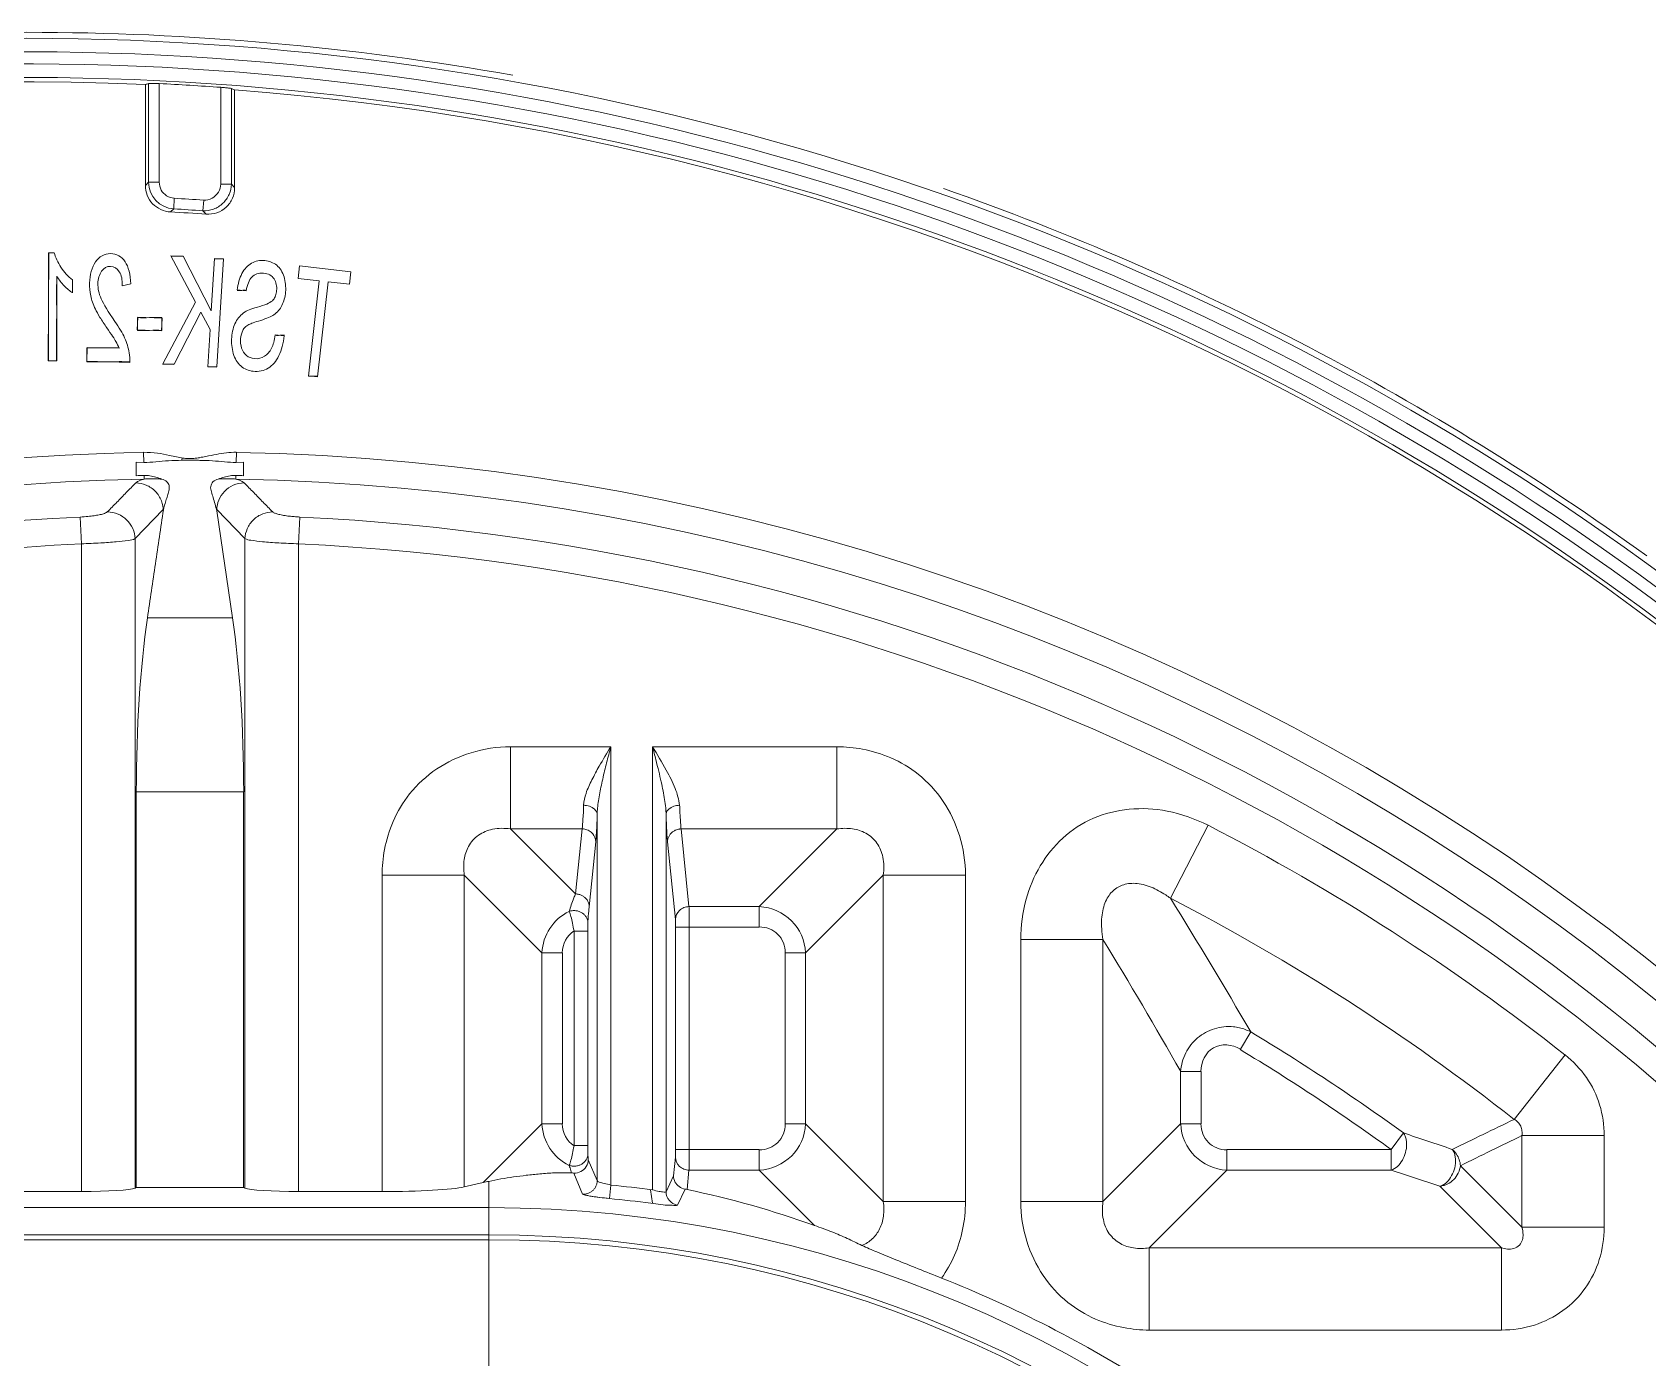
# Model space of a CAD drawing. Header units: millimetres. Extents: x 2432 to 4206, y 1282 to 1824.
# Drawn here: x 2803.5 to 2863.2, y 1619.8 to 1668.8 of the extents above; entities that cross this region are included whole.
import ezdxf

# ---------------------------------------------------------------- set-up
doc = ezdxf.new("R2010")
doc.units = ezdxf.units.MM
doc.layers.add('core', color=7, linetype='Continuous', lineweight=20)

msp = doc.modelspace()

# ---------------------------------------------------------------- linework, layer by layer
at = {"layer": 'core'}
for p, q in [((2807.632, 1663.16), (2807.632, 1666.893)), ((2807.751, 1666.924), (2807.751, 1663.273)), ((2808.145, 1663.273), (2808.145, 1666.923)), ((2810.418, 1666.786), (2810.418, 1663.205)), ((2810.812, 1663.205), (2810.812, 1666.74)), ((2810.931, 1666.695), (2810.931, 1663.077)), ((2807.632, 1663.16), (2807.751, 1663.273)), ((2808.145, 1663.273), (2807.751, 1663.273)), ((2810.812, 1663.205), (2810.418, 1663.205)), ((2810.812, 1663.205), (2810.931, 1663.077)), ((2808.68, 1662.29), (2808.702, 1662.683)), ((2809.787, 1662.615), (2809.76, 1662.222)), ((2808.68, 1662.29), (2808.562, 1662.177)), ((2809.878, 1662.095), (2809.76, 1662.222)), ((2807.297, 1652.421), (2807.297, 1652.919)), ((2807.574, 1652.914), (2807.297, 1652.919)), ((2807.575, 1652.914), (2807.568, 1653.288)), ((2808.98, 1652.996), (2808.992, 1653.081)), ((2810.988, 1652.914), (2810.995, 1653.288)), ((2811.266, 1652.919), (2810.989, 1652.914)), ((2811.266, 1652.919), (2811.266, 1652.421)), ((2807.587, 1652.298), (2807.585, 1652.434)), ((2810.975, 1652.298), (2810.978, 1652.434)), ((2808.291, 1651.168), (2807.249, 1650.094)), ((2810.854, 1647.165), (2810.269, 1651.121)), ((2811.314, 1650.094), (2810.271, 1651.168)), ((2805.222, 1650.894), (2805.27, 1649.906)), ((2813.293, 1649.906), (2813.34, 1650.894)), ((2805.27, 1649.906), (2805.27, 1625.948)), ((2807.249, 1626.078), (2807.249, 1650.094)), ((2811.313, 1650.094), (2811.313, 1626.078)), ((2813.293, 1625.948), (2813.293, 1649.906)), ((2810.854, 1647.165), (2807.709, 1647.165)), ((2821.134, 1642.4), (2821.134, 1639.359)), ((2824.842, 1642.4), (2821.134, 1642.4)), ((2824.842, 1626.19), (2824.842, 1642.4)), ((2826.384, 1642.4), (2826.384, 1626.012)), ((2833.206, 1642.4), (2826.384, 1642.4)), ((2833.206, 1642.4), (2833.206, 1639.359)), ((2807.297, 1640.737), (2807.297, 1626.099)), ((2807.297, 1640.737), (2811.266, 1640.737)), ((2811.266, 1640.737), (2811.266, 1626.099)), ((2824.339, 1639.896), (2824.339, 1626.355)), ((2826.886, 1625.944), (2826.886, 1639.896)), ((2821.134, 1639.359), (2823.54, 1636.954)), ((2821.134, 1639.359), (2823.783, 1639.359)), ((2823.54, 1636.954), (2823.783, 1639.359)), ((2827.442, 1639.359), (2827.733, 1636.487)), ((2827.442, 1639.359), (2833.206, 1639.359)), ((2830.333, 1636.487), (2833.206, 1639.359)), ((2845.536, 1636.793), (2846.929, 1639.496)), ((2824.286, 1638.884), (2824.042, 1636.479)), ((2827.231, 1636.011), (2826.939, 1638.884)), ((2816.383, 1637.649), (2816.383, 1625.948)), ((2816.383, 1637.649), (2819.424, 1637.649)), ((2819.424, 1626.118), (2819.424, 1637.649)), ((2822.297, 1634.776), (2819.424, 1637.649)), ((2834.917, 1637.649), (2832.044, 1634.776)), ((2834.917, 1637.649), (2834.917, 1625.577)), ((2837.958, 1637.649), (2834.917, 1637.649)), ((2837.958, 1625.577), (2837.958, 1637.649)), ((2830.333, 1636.487), (2827.733, 1636.487)), ((2830.333, 1635.726), (2830.333, 1636.487)), ((2823.485, 1635.578), (2823.485, 1627.648)), ((2823.485, 1635.578), (2823.987, 1635.578)), ((2823.987, 1627.648), (2823.987, 1635.578)), ((2827.238, 1635.726), (2827.238, 1627.5)), ((2827.238, 1635.726), (2830.333, 1635.726)), ((2827.74, 1627.5), (2827.74, 1635.726)), ((2840, 1635.273), (2840, 1625.577)), ((2840, 1635.273), (2843.041, 1635.273)), ((2843.041, 1625.577), (2843.041, 1635.273)), ((2822.297, 1634.776), (2822.297, 1628.45)), ((2823.057, 1634.776), (2822.297, 1634.776)), ((2823.057, 1628.45), (2823.057, 1634.776)), ((2831.284, 1634.776), (2831.284, 1628.45)), ((2831.294, 1634.776), (2832.044, 1634.776)), ((2832.044, 1628.45), (2832.044, 1634.776)), ((2848.121, 1631.213), (2848.505, 1631.852)), ((2860.127, 1631.003), (2858.245, 1628.615)), ((2845.914, 1630.385), (2845.914, 1628.45)), ((2846.674, 1630.385), (2845.914, 1630.385)), ((2846.674, 1628.45), (2846.674, 1630.385)), ((2820.126, 1626.279), (2822.297, 1628.45)), ((2823.047, 1628.45), (2822.297, 1628.45)), ((2831.284, 1628.45), (2832.044, 1628.45)), ((2832.044, 1628.45), (2834.917, 1625.577)), ((2843.041, 1625.577), (2845.914, 1628.45)), ((2846.665, 1628.45), (2845.914, 1628.45)), ((2853.702, 1627.5), (2854.149, 1628.114)), ((2858.534, 1628.018), (2858.534, 1624.627)), ((2861.575, 1628.018), (2858.534, 1628.018)), ((2861.575, 1624.627), (2861.575, 1628.018)), ((2823.485, 1627.648), (2823.987, 1627.648)), ((2827.161, 1626.529), (2827.231, 1627.215)), ((2830.333, 1627.5), (2827.238, 1627.5)), ((2830.333, 1627.49), (2830.333, 1626.739)), ((2847.625, 1627.5), (2847.625, 1626.739)), ((2853.702, 1627.5), (2847.625, 1627.5)), ((2853.702, 1627.5), (2853.702, 1626.739)), ((2823.799, 1625.855), (2823.469, 1626.634)), ((2824.008, 1627.127), (2824.339, 1626.355)), ((2827.661, 1626.026), (2827.733, 1626.739)), ((2827.733, 1626.739), (2830.333, 1626.739)), ((2832.379, 1624.694), (2830.333, 1626.739)), ((2847.625, 1626.739), (2844.752, 1623.866)), ((2847.625, 1626.739), (2853.702, 1626.739)), ((2856.258, 1626.903), (2858.534, 1624.627)), ((2807.249, 1626.078), (2807.297, 1626.099)), ((2807.297, 1626.099), (2811.266, 1626.099)), ((2811.313, 1626.078), (2811.266, 1626.099)), ((2819.424, 1626.118), (2820.126, 1626.279)), ((2820.336, 1626.325), (2820.336, 1615.373)), ((2824.792, 1625.692), (2824.842, 1626.19)), ((2826.384, 1625.515), (2826.314, 1626.011)), ((2826.886, 1625.944), (2827.161, 1626.529)), ((2827.587, 1626.039), (2827.311, 1625.449)), ((2857.774, 1623.866), (2855.497, 1626.143)), ((2805.27, 1625.948), (2802.18, 1625.948)), ((2813.293, 1625.948), (2816.383, 1625.948)), ((2837.958, 1625.577), (2834.917, 1625.577)), ((2840, 1625.577), (2843.041, 1625.577)), ((2820.336, 1625.353), (2776.116, 1625.353)), ((2776.116, 1624.347), (2820.336, 1624.347)), ((2820.336, 1624.169), (2776.116, 1624.169)), ((2861.575, 1624.627), (2858.534, 1624.627)), ((2844.752, 1620.826), (2844.752, 1623.866)), ((2857.774, 1623.866), (2844.752, 1623.866)), ((2857.774, 1620.826), (2857.774, 1623.866)), ((2844.752, 1620.826), (2857.774, 1620.826))]:
    msp.add_line(p, q, dxfattribs=at)
at = {"layer": 'core', "color": 2}
for p, q in [((2804.033, 1656.67), (2804.058, 1660.67)), ((2804.058, 1660.67), (2804.258, 1660.669)), ((2808.573, 1660.553), (2809.485, 1658.843)), ((2808.573, 1660.553), (2809.039, 1660.524)), ((2809.032, 1660.538), (2810.069, 1658.525)), ((2810.191, 1660.451), (2810.069, 1658.525)), ((2810.191, 1660.451), (2810.524, 1660.43)), ((2810.524, 1660.44), (2810.272, 1656.448)), ((2813.281, 1659.716), (2813.334, 1660.183)), ((2815.229, 1659.968), (2813.334, 1660.183)), ((2804.362, 1659.784), (2804.343, 1656.669)), ((2804.934, 1659.665), (2804.931, 1659.192)), ((2807.09, 1659.517), (2806.779, 1659.446)), ((2814.063, 1659.627), (2813.281, 1659.716)), ((2813.662, 1656.101), (2814.063, 1659.627)), ((2813.996, 1656.082), (2814.394, 1659.59)), ((2815.176, 1659.501), (2814.394, 1659.59)), ((2815.229, 1659.968), (2815.176, 1659.501)), ((2809.485, 1658.843), (2808.274, 1656.564)), ((2811.36, 1659.262), (2811.028, 1659.291)), ((2807.327, 1657.817), (2807.348, 1658.287)), ((2807.348, 1658.287), (2808.253, 1658.247)), ((2808.253, 1658.247), (2808.232, 1657.777)), ((2809.682, 1658.474), (2808.691, 1656.551)), ((2809.682, 1658.474), (2810.025, 1657.828)), ((2808.232, 1657.777), (2807.327, 1657.817)), ((2809.937, 1656.448), (2810.025, 1657.828)), ((2812.435, 1657.63), (2812.768, 1657.6)), ((2805.463, 1656.658), (2805.477, 1657.167)), ((2805.477, 1657.167), (2806.661, 1657.135)), ((2804.343, 1656.669), (2804.033, 1656.67)), ((2807.059, 1656.614), (2805.463, 1656.658)), ((2808.684, 1656.538), (2808.274, 1656.564)), ((2810.271, 1656.438), (2809.938, 1656.459)), ((2813.996, 1656.082), (2813.664, 1656.12))]:
    msp.add_line(p, q, dxfattribs=at)
at = {"layer": 'core'}
msp.add_lwpolyline([(2824.095, 1625.775), (2824.427, 1625.73), (2824.792, 1625.69)], dxfattribs=at)
for centre, radius, start, end in [((2803.251, 1566.489), 102.106, 14.82382, 151.07152), ((2803.251, 1566.489), 102.331, 79.88634, 100.11366), ((2803.251, 1566.489), 101.607, 14.8262, 150.88167), ((2803.251, 1566.489), 101.159, 14.89345, 150.74007), ((2803.251, 1566.489), 100.659, 14.89585, 150.80622), ((2803.251, 1566.489), 100.5, 87.50192, 136.84821), ((2803.251, 1566.489), 100.553, 85.91285, 87.21069), ((2803.251, 1566.489), 100.5, 43.15179, 85.61752), ((2808.749, 1663.286), 0.999, 180.74354, 266.01404), ((2803.251, 1566.489), 102.331, 54.1726, 70.65435), ((2803.251, 1566.489), 96.348, 86.11034, 86.75688), ((2803.251, 1566.489), 95.835, 86.03502, 86.82338), ((2803.251, 1566.489), 95.954, 86.11034, 86.75688), ((2809.281, 1566.489), 86.816, 91.13098, 151.21851), ((2809.281, 1566.489), 86.814, 316.84438, 88.8719), ((2809.281, 1566.489), 85.826, 91.13101, 152.00809), ((2809.701, 1601.141), 51.337, 92.36393, 92.68448), ((2809.281, 1566.489), 85.826, 320.71572, 88.869), ((2808.86, 1601.101), 51.376, 87.31573, 87.63543), ((2809.281, 1566.489), 84.503, 92.75328, 177.24672), ((2809.281, 1566.489), 84.503, 2.75328, 87.24672), ((2809.281, 1566.489), 83.513, 92.75328, 177.24672), ((2809.281, 1566.489), 83.513, 2.75328, 87.24672), ((2823.778, 1638.827), 0.533, 79.04295, 89.37353), ((2809.281, 1566.489), 82.142, 51.75728, 62.7208), ((2693.058, 1541.806), 179.644, 30.08248, 31.92117), ((2809.281, 1566.489), 79.102, 51.75727, 62.72083), ((2824.084, 1634.7), 1.788, 115.83123, 177.56901), ((2830.252, 1634.695), 1.793, 2.59315, 87.40701), ((2692.942, 1543.754), 175.8, 29.52373, 31.37152), ((2809.281, 1566.489), 76.229, 53.94256, 59.03256), ((2809.281, 1566.489), 75.468, 53.94255, 59.03251), ((2824.083, 1628.526), 1.788, 182.42582, 244.177), ((2830.252, 1628.531), 1.793, 272.59323, 357.40699), ((2847.706, 1628.531), 1.793, 182.5937, 267.407), ((3013.694, 1305.02), 358.996, 115.65881, 116.06415), ((2804.44, 1476.886), 159.189, 71.117, 71.8042), ((3011.105, 1313.478), 349.59, 115.87623, 116.29168), ((2847.308, 1628.916), 23.368, 183.88287, 184.39058), ((2823.347, 1624.722), 1.915, 86.33568, 88.59481), ((2803.596, 1472.837), 161.853, 71.29662, 71.96641), ((2820.336, 1580.559), 45.853, 82.42156, 84.36133), ((2827.342, 1624.507), 1.552, 78.16169, 80.93064), ((2820.303, 1590.936), 35.853, 70.31691, 78.15824), ((2820.336, 1580.559), 45.352, 82.42166, 84.36127), ((2827.389, 1625.946), 0.503, 180.2282, 261.10519), ((2820.336, 1580.559), 44.794, 0.00001, 90), ((2820.336, 1580.559), 43.789, 0, 90), ((2820.336, 1580.559), 43.61, 0, 90), ((2820.336, 1580.559), 45.389, 57.36748, 68.36299)]:
    msp.add_arc(centre, radius, start, end, dxfattribs=at)
for centre, major_axis, ratio, start_param, end_param in [((2835.592, 1566.489), (108.81, 0), 0.954809, 1.829543, 1.830674), ((2769.742, 1566.489), (112.742, 0), 0.954809, 1.196803, 1.197936), ((2809.06, 1640.737), (0, 10), 0.176327, 0.872665, 1.570796), ((2809.503, 1640.737), (0, 10), 0.176327, -1.570796, -0.872665), ((2805.27, 1626.106), (2.01, 0), 0.078702, -1.570796, -0.174533), ((2813.293, 1626.106), (2.01, 0), 0.078702, -2.96706, -1.570796), ((2816.383, 1626.201), (3.216, 0), 0.078702, -1.570796, -0.331614), ((2821.776, 1626.219), (2.967, 0.441), 0.119859, 2.059477, 2.142725)]:
    msp.add_ellipse(centre, major_axis=major_axis, ratio=ratio, start_param=start_param, end_param=end_param, dxfattribs=at)
for points, knots in [([(2808.145, 1666.923), (2808.085, 1666.925), (2807.978, 1666.93), (2807.847, 1666.929), (2807.774, 1666.93), (2807.751, 1666.924)], [0, 0, 0, 0, 0.455859, 0.813983, 1, 1, 1, 1]), ([(2810.812, 1666.74), (2810.789, 1666.748), (2810.716, 1666.756), (2810.585, 1666.773), (2810.478, 1666.782), (2810.418, 1666.786)], [0, 0, 0, 0, 0.187762, 0.545861, 1, 1, 1, 1]), ([(2807.632, 1663.16), (2807.632, 1663.036), (2807.679, 1662.786), (2807.882, 1662.466), (2808.19, 1662.245), (2808.437, 1662.184), (2808.562, 1662.177)], [0, 0, 0, 0, 0.251896, 0.499951, 0.747869, 1, 1, 1, 1]), ([(2808.702, 1662.683), (2808.603, 1662.692), (2808.406, 1662.749), (2808.193, 1662.975), (2808.147, 1663.174), (2808.145, 1663.273)], [0, 0, 0, 0, 0.335983, 0.666224, 1, 1, 1, 1]), ([(2809.76, 1662.222), (2809.892, 1662.215), (2810.166, 1662.257), (2810.515, 1662.476), (2810.752, 1662.809), (2810.81, 1663.075), (2810.812, 1663.205)], [0, 0, 0, 0, 0.248693, 0.50349, 0.75646, 1, 1, 1, 1]), ([(2810.418, 1663.205), (2810.416, 1663.102), (2810.355, 1662.888), (2810.113, 1662.659), (2809.892, 1662.613), (2809.787, 1662.615)], [0, 0, 0, 0, 0.323391, 0.667469, 1, 1, 1, 1]), ([(2809.878, 1662.095), (2810.013, 1662.086), (2810.287, 1662.121), (2810.639, 1662.335), (2810.876, 1662.671), (2810.931, 1662.942), (2810.931, 1663.077)], [0, 0, 0, 0, 0.252205, 0.499952, 0.747676, 1, 1, 1, 1]), ([(2809.026, 1653.075), (2808.861, 1653.109), (2808.545, 1653.169), (2808.062, 1653.269), (2807.738, 1653.285), (2807.568, 1653.288)], [0, 0, 0, 0, 0.343852, 0.65335, 1, 1, 1, 1]), ([(2808.979, 1652.992), (2808.816, 1652.99), (2808.496, 1652.981), (2808.029, 1652.935), (2807.724, 1652.911), (2807.574, 1652.914)], [0, 0, 0, 0, 0.348169, 0.681469, 1, 1, 1, 1]), ([(2809.647, 1652.99), (2809.574, 1652.992), (2809.427, 1652.992), (2809.204, 1652.993), (2809.055, 1652.995), (2808.979, 1652.992)], [0, 0, 0, 0, 0.328224, 0.661511, 1, 1, 1, 1]), ([(2809.026, 1653.075), (2809.086, 1653.066), (2809.216, 1653.053), (2809.422, 1653.057), (2809.565, 1653.076), (2809.638, 1653.088)], [0, 0, 0, 0, 0.294288, 0.637297, 1, 1, 1, 1]), ([(2809.638, 1653.092), (2809.713, 1653.105), (2809.919, 1653.144), (2810.247, 1653.213), (2810.622, 1653.275), (2810.869, 1653.288), (2810.991, 1653.288)], [0, 0, 0, 0, 0.167744, 0.459757, 0.733862, 1, 1, 1, 1]), ([(2810.989, 1652.914), (2810.845, 1652.912), (2810.553, 1652.932), (2810.107, 1652.979), (2809.802, 1652.989), (2809.647, 1652.99)], [0, 0, 0, 0, 0.320077, 0.653287, 1, 1, 1, 1]), ([(2807.279, 1652.157), (2807.298, 1652.177), (2807.354, 1652.214), (2807.458, 1652.259), (2807.541, 1652.285), (2807.587, 1652.298)], [0, 0, 0, 0, 0.243227, 0.576391, 1, 1, 1, 1]), ([(2807.584, 1652.434), (2807.656, 1652.437), (2807.804, 1652.426), (2808.023, 1652.372), (2808.168, 1652.322), (2808.242, 1652.297)], [0, 0, 0, 0, 0.321227, 0.65437, 1, 1, 1, 1]), ([(2808.242, 1652.298), (2808.164, 1652.301), (2808.014, 1652.307), (2807.795, 1652.31), (2807.655, 1652.304), (2807.587, 1652.298)], [0, 0, 0, 0, 0.357495, 0.687413, 1, 1, 1, 1]), ([(2808.294, 1651.121), (2808.308, 1651.193), (2808.339, 1651.335), (2808.402, 1651.535), (2808.467, 1651.721), (2808.511, 1651.893), (2808.525, 1652.065), (2808.423, 1652.224), (2808.307, 1652.276), (2808.242, 1652.297)], [0, 0, 0, 0, 0.166158, 0.324207, 0.471555, 0.605005, 0.724562, 0.846502, 1, 1, 1, 1]), ([(2810.322, 1652.298), (2810.253, 1652.275), (2810.123, 1652.218), (2810.025, 1652.022), (2810.071, 1651.815), (2810.14, 1651.605), (2810.214, 1651.371), (2810.252, 1651.206), (2810.269, 1651.121)], [0, 0, 0, 0, 0.162412, 0.301983, 0.451715, 0.620403, 0.803856, 1, 1, 1, 1]), ([(2810.322, 1652.298), (2810.395, 1652.322), (2810.54, 1652.371), (2810.759, 1652.425), (2810.907, 1652.437), (2810.98, 1652.434)], [0, 0, 0, 0, 0.344588, 0.678929, 1, 1, 1, 1]), ([(2810.975, 1652.298), (2810.907, 1652.304), (2810.767, 1652.31), (2810.549, 1652.307), (2810.4, 1652.302), (2810.322, 1652.298)], [0, 0, 0, 0, 0.314063, 0.641556, 1, 1, 1, 1]), ([(2810.975, 1652.298), (2811.022, 1652.285), (2811.104, 1652.259), (2811.209, 1652.214), (2811.264, 1652.177), (2811.284, 1652.157)], [0, 0, 0, 0, 0.423606, 0.756733, 1, 1, 1, 1]), ([(2806.224, 1651.083), (2806.342, 1651.202), (2806.578, 1651.44), (2806.925, 1651.802), (2807.16, 1652.039), (2807.279, 1652.157)], [0, 0, 0, 0, 0.33453, 0.665969, 1, 1, 1, 1]), ([(2808.292, 1651.113), (2808.295, 1651.241), (2808.242, 1651.508), (2808.028, 1651.865), (2807.678, 1652.093), (2807.409, 1652.156), (2807.279, 1652.157)], [0, 0, 0, 0, 0.238816, 0.4967, 0.756649, 1, 1, 1, 1]), ([(2810.271, 1651.168), (2810.275, 1651.286), (2810.328, 1651.535), (2810.541, 1651.861), (2810.874, 1652.096), (2811.146, 1652.156), (2811.284, 1652.157)], [0, 0, 0, 0, 0.229139, 0.480489, 0.733306, 1, 1, 1, 1]), ([(2811.284, 1652.157), (2811.402, 1652.039), (2811.637, 1651.802), (2811.985, 1651.44), (2812.22, 1651.202), (2812.339, 1651.083)], [0, 0, 0, 0, 0.33403, 0.665469, 1, 1, 1, 1]), ([(2805.222, 1650.894), (2805.318, 1650.9), (2805.488, 1650.911), (2805.722, 1650.938), (2805.913, 1650.973), (2806.057, 1651.001), (2806.156, 1651.045), (2806.202, 1651.07), (2806.224, 1651.083)], [0, 0, 0, 0, 0.280841, 0.498051, 0.685554, 0.847484, 0.925943, 1, 1, 1, 1]), ([(2806.224, 1651.083), (2806.362, 1651.084), (2806.631, 1651.028), (2806.965, 1650.801), (2807.187, 1650.477), (2807.245, 1650.221), (2807.249, 1650.094)], [0, 0, 0, 0, 0.264728, 0.510275, 0.755999, 1, 1, 1, 1]), ([(2811.314, 1650.094), (2811.318, 1650.219), (2811.383, 1650.478), (2811.606, 1650.816), (2811.952, 1651.028), (2812.213, 1651.083), (2812.339, 1651.083)], [0, 0, 0, 0, 0.24142, 0.500004, 0.758586, 1, 1, 1, 1]), ([(2812.339, 1651.083), (2812.366, 1651.061), (2812.441, 1651.023), (2812.578, 1650.987), (2812.754, 1650.952), (2812.944, 1650.924), (2813.144, 1650.909), (2813.271, 1650.899), (2813.34, 1650.894)], [0, 0, 0, 0, 0.10281, 0.238979, 0.413887, 0.62805, 0.797794, 1, 1, 1, 1]), ([(2805.27, 1649.906), (2805.506, 1649.913), (2805.935, 1649.93), (2806.513, 1649.969), (2806.933, 1650.022), (2807.173, 1650.053), (2807.249, 1650.094)], [0, 0, 0, 0, 0.356127, 0.646424, 0.869859, 1, 1, 1, 1]), ([(2811.313, 1650.094), (2811.38, 1650.058), (2811.603, 1650.025), (2812.016, 1649.972), (2812.606, 1649.931), (2813.05, 1649.913), (2813.293, 1649.906)], [0, 0, 0, 0, 0.113395, 0.3304, 0.634134, 1, 1, 1, 1]), ([(2816.383, 1637.649), (2816.383, 1637.966), (2816.452, 1638.646), (2816.761, 1639.685), (2817.392, 1640.738), (2818.377, 1641.644), (2819.677, 1642.247), (2820.641, 1642.4), (2821.134, 1642.4)], [0, 0, 0, 0, 0.1272, 0.273045, 0.432101, 0.614253, 0.801969, 1, 1, 1, 1]), ([(2824.842, 1642.4), (2824.695, 1642.161), (2824.452, 1641.759), (2824.145, 1641.184), (2823.919, 1640.713), (2823.846, 1640.384), (2823.837, 1640.234)], [0, 0, 0, 0, 0.350171, 0.585482, 0.813171, 1, 1, 1, 1]), ([(2824.841, 1642.4), (2824.815, 1642.3), (2824.763, 1642.1), (2824.687, 1641.801), (2824.612, 1641.503), (2824.542, 1641.206), (2824.477, 1640.911), (2824.42, 1640.62), (2824.374, 1640.338), (2824.347, 1640.097), (2824.34, 1639.951), (2824.339, 1639.896)], [0, 0, 0, 0, 0.121485, 0.242126, 0.362036, 0.481341, 0.600003, 0.716514, 0.828718, 0.935105, 1, 1, 1, 1]), ([(2826.886, 1639.896), (2826.884, 1639.978), (2826.873, 1640.162), (2826.834, 1640.451), (2826.777, 1640.772), (2826.703, 1641.121), (2826.612, 1641.507), (2826.504, 1641.938), (2826.425, 1642.241), (2826.384, 1642.4)], [0, 0, 0, 0, 0.096546, 0.215946, 0.341821, 0.478862, 0.633133, 0.807307, 1, 1, 1, 1]), ([(2827.388, 1640.234), (2827.358, 1640.447), (2827.236, 1640.901), (2826.855, 1641.608), (2826.562, 1642.115), (2826.384, 1642.4)], [0, 0, 0, 0, 0.268432, 0.58009, 1, 1, 1, 1]), ([(2833.206, 1642.4), (2833.523, 1642.4), (2834.204, 1642.331), (2835.243, 1642.022), (2836.295, 1641.391), (2837.201, 1640.406), (2837.804, 1639.107), (2837.958, 1638.142), (2837.958, 1637.649)], [0, 0, 0, 0, 0.1272, 0.273045, 0.432101, 0.614253, 0.801969, 1, 1, 1, 1]), ([(2823.783, 1639.359), (2823.797, 1639.477), (2823.818, 1639.769), (2823.831, 1640.061), (2823.837, 1640.234)], [0, 0, 0, 0, 0.405318, 1, 1, 1, 1]), ([(2823.837, 1640.234), (2823.855, 1640.234), (2823.912, 1640.231), (2824.004, 1640.215), (2824.09, 1640.186), (2824.149, 1640.156), (2824.188, 1640.133), (2824.223, 1640.107), (2824.265, 1640.069), (2824.309, 1640.013), (2824.334, 1639.948), (2824.339, 1639.908), (2824.339, 1639.896)], [0, 0, 0, 0, 0.081855, 0.258737, 0.419628, 0.492485, 0.559889, 0.624854, 0.690046, 0.818939, 0.944551, 1, 1, 1, 1]), ([(2824.286, 1638.884), (2824.294, 1638.967), (2824.308, 1639.164), (2824.326, 1639.501), (2824.335, 1639.755), (2824.339, 1639.896)], [0, 0, 0, 0, 0.246982, 0.583297, 1, 1, 1, 1]), ([(2826.886, 1639.896), (2826.886, 1639.908), (2826.891, 1639.948), (2826.916, 1640.013), (2826.96, 1640.069), (2827.002, 1640.107), (2827.037, 1640.133), (2827.076, 1640.156), (2827.136, 1640.186), (2827.221, 1640.215), (2827.313, 1640.231), (2827.37, 1640.234), (2827.388, 1640.234)], [0, 0, 0, 0, 0.055448, 0.181062, 0.309958, 0.375152, 0.440119, 0.507525, 0.580383, 0.741275, 0.918158, 1, 1, 1, 1]), ([(2826.939, 1638.884), (2826.931, 1638.967), (2826.917, 1639.164), (2826.899, 1639.501), (2826.89, 1639.755), (2826.886, 1639.896)], [0, 0, 0, 0, 0.247236, 0.583648, 1, 1, 1, 1]), ([(2827.388, 1640.234), (2827.391, 1640.164), (2827.398, 1639.986), (2827.411, 1639.731), (2827.426, 1639.509), (2827.437, 1639.396), (2827.442, 1639.359)], [0, 0, 0, 0, 0.239078, 0.610871, 0.87491, 1, 1, 1, 1]), ([(2846.929, 1639.496), (2846.446, 1639.726), (2845.494, 1640.084), (2844.017, 1640.154), (2842.663, 1639.826), (2841.512, 1639.081), (2840.669, 1638.019), (2840.121, 1636.726), (2840.012, 1635.772), (2840, 1635.273)], [0, 0, 0, 0, 0.162579, 0.304402, 0.442469, 0.578817, 0.712407, 0.848356, 1, 1, 1, 1]), ([(2821.134, 1639.359), (2820.915, 1639.391), (2820.494, 1639.392), (2819.926, 1639.165), (2819.553, 1638.741), (2819.389, 1638.208), (2819.396, 1637.839), (2819.424, 1637.649)], [0, 0, 0, 0, 0.23174, 0.429371, 0.620645, 0.799304, 1, 1, 1, 1]), ([(2823.879, 1639.35), (2823.935, 1639.339), (2824.044, 1639.297), (2824.219, 1639.159), (2824.284, 1638.99), (2824.286, 1638.884)], [0, 0, 0, 0, 0.257824, 0.52071, 1, 1, 1, 1]), ([(2826.939, 1638.884), (2826.94, 1638.902), (2826.944, 1638.958), (2826.967, 1639.047), (2827.01, 1639.128), (2827.053, 1639.183), (2827.088, 1639.219), (2827.127, 1639.252), (2827.185, 1639.293), (2827.259, 1639.328), (2827.32, 1639.345), (2827.346, 1639.35)], [0, 0, 0, 0, 0.079949, 0.248921, 0.410397, 0.487493, 0.561685, 0.636288, 0.714675, 0.881511, 1, 1, 1, 1]), ([(2827.346, 1639.35), (2827.357, 1639.352), (2827.378, 1639.356), (2827.41, 1639.359), (2827.431, 1639.359), (2827.442, 1639.359)], [0, 0, 0, 0, 0.332593, 0.664815, 1, 1, 1, 1]), ([(2834.917, 1637.649), (2834.948, 1637.869), (2834.949, 1638.289), (2834.723, 1638.858), (2834.298, 1639.23), (2833.766, 1639.394), (2833.397, 1639.387), (2833.206, 1639.359)], [0, 0, 0, 0, 0.231745, 0.429375, 0.620648, 0.799306, 1, 1, 1, 1]), ([(2844.822, 1637.206), (2844.725, 1637.245), (2844.533, 1637.308), (2844.249, 1637.353), (2843.987, 1637.346), (2843.752, 1637.288), (2843.546, 1637.186), (2843.369, 1637.039), (2843.221, 1636.848), (2843.104, 1636.609), (2843.025, 1636.327), (2842.985, 1636.006), (2842.989, 1635.649), (2843.019, 1635.402), (2843.041, 1635.274)], [0, 0, 0, 0, 0.092594, 0.176884, 0.252935, 0.322567, 0.388446, 0.453924, 0.523399, 0.600564, 0.686427, 0.780942, 0.885123, 1, 1, 1, 1]), ([(2823.304, 1636.31), (2823.328, 1636.39), (2823.38, 1636.556), (2823.458, 1636.771), (2823.517, 1636.905), (2823.54, 1636.954)], [0, 0, 0, 0, 0.363399, 0.763139, 1, 1, 1, 1]), ([(2823.54, 1636.954), (2823.56, 1636.954), (2823.622, 1636.95), (2823.701, 1636.93), (2823.772, 1636.899), (2823.82, 1636.871), (2823.864, 1636.839), (2823.921, 1636.788), (2823.984, 1636.707), (2824.03, 1636.596), (2824.041, 1636.516), (2824.042, 1636.479)], [0, 0, 0, 0, 0.080778, 0.241813, 0.31673, 0.387443, 0.457806, 0.53161, 0.687967, 0.853263, 1, 1, 1, 1]), ([(2845.536, 1636.793), (2845.479, 1636.836), (2845.255, 1636.995), (2845.011, 1637.13), (2844.822, 1637.206)], [0, 0, 0, 0, 0.259062, 1, 1, 1, 1]), ([(2823.304, 1636.31), (2823.341, 1636.323), (2823.423, 1636.341), (2823.548, 1636.341), (2823.65, 1636.317), (2823.722, 1636.287), (2823.77, 1636.261), (2823.814, 1636.231), (2823.871, 1636.183), (2823.934, 1636.108), (2823.981, 1636.003), (2823.993, 1635.928), (2823.993, 1635.892)], [0, 0, 0, 0, 0.125713, 0.267413, 0.399275, 0.460291, 0.517612, 0.574339, 0.633467, 0.757377, 0.886474, 1, 1, 1, 1]), ([(2823.482, 1635.588), (2823.463, 1635.682), (2823.428, 1635.86), (2823.375, 1636.1), (2823.334, 1636.246), (2823.307, 1636.305)], [0, 0, 0, 0, 0.388226, 0.736327, 1, 1, 1, 1]), ([(2824.042, 1636.479), (2824.036, 1636.427), (2824.019, 1636.245), (2824.004, 1636.05), (2823.994, 1635.906), (2823.993, 1635.892)], [0, 0, 0, 0, 0.265851, 0.930344, 1, 1, 1, 1]), ([(2827.733, 1636.486), (2827.67, 1636.486), (2827.541, 1636.458), (2827.322, 1636.329), (2827.232, 1636.133), (2827.231, 1636.011)], [0, 0, 0, 0, 0.250537, 0.513633, 1, 1, 1, 1]), ([(2827.74, 1635.726), (2827.739, 1635.833), (2827.738, 1636.03), (2827.736, 1636.284), (2827.734, 1636.43), (2827.733, 1636.487)], [0, 0, 0, 0, 0.421343, 0.778209, 1, 1, 1, 1]), ([(2823.993, 1635.892), (2823.992, 1635.867), (2823.99, 1635.805), (2823.988, 1635.701), (2823.987, 1635.621), (2823.987, 1635.578)], [0, 0, 0, 0, 0.243016, 0.589497, 1, 1, 1, 1]), ([(2827.238, 1635.726), (2827.238, 1635.784), (2827.236, 1635.879), (2827.235, 1635.975), (2827.231, 1636.011)], [0, 0, 0, 0, 0.610756, 1, 1, 1, 1]), ([(2847.868, 1632.041), (2847.632, 1632.066), (2847.147, 1632.018), (2846.509, 1631.667), (2846.058, 1631.095), (2845.93, 1630.623), (2845.914, 1630.386)], [0, 0, 0, 0, 0.250378, 0.499063, 0.748871, 1, 1, 1, 1]), ([(2848.505, 1631.852), (2848.439, 1631.886), (2848.302, 1631.946), (2848.088, 1632.01), (2847.941, 1632.034), (2847.868, 1632.041)], [0, 0, 0, 0, 0.334923, 0.667827, 1, 1, 1, 1]), ([(2861.575, 1628.018), (2861.573, 1628.401), (2861.468, 1629.163), (2860.963, 1630.207), (2860.427, 1630.763), (2860.127, 1631.003)], [0, 0, 0, 0, 0.335525, 0.663108, 1, 1, 1, 1]), ([(2858.534, 1628.018), (2858.542, 1628.075), (2858.542, 1628.192), (2858.505, 1628.373), (2858.394, 1628.519), (2858.295, 1628.59), (2858.245, 1628.615)], [0, 0, 0, 0, 0.243266, 0.492674, 0.764051, 1, 1, 1, 1]), ([(2854.27, 1627.685), (2854.27, 1627.739), (2854.262, 1627.844), (2854.222, 1627.99), (2854.176, 1628.077), (2854.149, 1628.114)], [0, 0, 0, 0, 0.359994, 0.694123, 1, 1, 1, 1]), ([(2823.305, 1626.916), (2823.341, 1626.903), (2823.423, 1626.885), (2823.548, 1626.885), (2823.65, 1626.909), (2823.722, 1626.939), (2823.77, 1626.965), (2823.814, 1626.995), (2823.871, 1627.043), (2823.934, 1627.118), (2823.981, 1627.223), (2823.993, 1627.298), (2823.993, 1627.334)], [0, 0, 0, 0, 0.125688, 0.267401, 0.399275, 0.460296, 0.517621, 0.574352, 0.633484, 0.757399, 0.886498, 1, 1, 1, 1]), ([(2823.307, 1626.921), (2823.335, 1626.98), (2823.375, 1627.126), (2823.428, 1627.366), (2823.463, 1627.544), (2823.482, 1627.637)], [0, 0, 0, 0, 0.263699, 0.611816, 1, 1, 1, 1]), ([(2823.987, 1627.648), (2823.987, 1627.604), (2823.988, 1627.525), (2823.99, 1627.42), (2823.992, 1627.359), (2823.993, 1627.334)], [0, 0, 0, 0, 0.414438, 0.760123, 1, 1, 1, 1]), ([(2827.231, 1627.215), (2827.235, 1627.251), (2827.236, 1627.347), (2827.238, 1627.442), (2827.238, 1627.5)], [0, 0, 0, 0, 0.389241, 1, 1, 1, 1]), ([(2827.231, 1627.215), (2827.232, 1627.093), (2827.322, 1626.897), (2827.541, 1626.768), (2827.67, 1626.74), (2827.733, 1626.739)], [0, 0, 0, 0, 0.486367, 0.749464, 1, 1, 1, 1]), ([(2827.733, 1626.739), (2827.734, 1626.795), (2827.736, 1626.942), (2827.738, 1627.195), (2827.739, 1627.393), (2827.74, 1627.5)], [0, 0, 0, 0, 0.221002, 0.57759, 1, 1, 1, 1]), ([(2853.702, 1626.739), (2853.786, 1626.767), (2853.948, 1626.872), (2854.125, 1627.104), (2854.241, 1627.383), (2854.27, 1627.585), (2854.27, 1627.685)], [0, 0, 0, 0, 0.228287, 0.481052, 0.744023, 1, 1, 1, 1]), ([(2855.959, 1627.507), (2856.018, 1627.458), (2856.121, 1627.341), (2856.224, 1627.133), (2856.254, 1626.98), (2856.258, 1626.903)], [0, 0, 0, 0, 0.332769, 0.667217, 1, 1, 1, 1]), ([(2855.959, 1627.507), (2855.985, 1627.47), (2856.03, 1627.386), (2856.068, 1627.242), (2856.078, 1627.139), (2856.078, 1627.085)], [0, 0, 0, 0, 0.304755, 0.634385, 1, 1, 1, 1]), ([(2823.394, 1626.637), (2823.182, 1626.642), (2822.79, 1626.654), (2822.232, 1626.598), (2821.725, 1626.553), (2821.243, 1626.493), (2820.783, 1626.416), (2820.483, 1626.357), (2820.336, 1626.325)], [0, 0, 0, 0, 0.206035, 0.381272, 0.545725, 0.702339, 0.853551, 1, 1, 1, 1]), ([(2823.394, 1626.637), (2823.383, 1626.667), (2823.363, 1626.728), (2823.333, 1626.821), (2823.314, 1626.884), (2823.305, 1626.916)], [0, 0, 0, 0, 0.323061, 0.656568, 1, 1, 1, 1]), ([(2824.008, 1627.127), (2824.007, 1627.04), (2823.955, 1626.859), (2823.748, 1626.667), (2823.56, 1626.628), (2823.469, 1626.634)], [0, 0, 0, 0, 0.323693, 0.662262, 1, 1, 1, 1]), ([(2856.062, 1626.903), (2856.047, 1626.8), (2855.982, 1626.602), (2855.823, 1626.343), (2855.668, 1626.214), (2855.585, 1626.168)], [0, 0, 0, 0, 0.347336, 0.68353, 1, 1, 1, 1]), ([(2855.775, 1626.225), (2855.862, 1626.267), (2856.022, 1626.383), (2856.192, 1626.622), (2856.248, 1626.809), (2856.258, 1626.903)], [0, 0, 0, 0, 0.335779, 0.671952, 1, 1, 1, 1]), ([(2856.078, 1627.085), (2856.078, 1627.065), (2856.077, 1627.024), (2856.072, 1626.964), (2856.066, 1626.923), (2856.062, 1626.903)], [0, 0, 0, 0, 0.330185, 0.664021, 1, 1, 1, 1]), ([(2823.799, 1625.855), (2823.822, 1625.854), (2823.887, 1625.853), (2823.988, 1625.873), (2824.077, 1625.913), (2824.138, 1625.954), (2824.179, 1625.987), (2824.215, 1626.025), (2824.261, 1626.083), (2824.308, 1626.168), (2824.335, 1626.268), (2824.339, 1626.331), (2824.339, 1626.355)], [0, 0, 0, 0, 0.085266, 0.232852, 0.372047, 0.437722, 0.500415, 0.563093, 0.628717, 0.767704, 0.914961, 1, 1, 1, 1]), ([(2824.842, 1626.19), (2824.76, 1626.208), (2824.61, 1626.239), (2824.454, 1626.283), (2824.344, 1626.325), (2824.339, 1626.355)], [0, 0, 0, 0, 0.470596, 0.828076, 1, 1, 1, 1]), ([(2826.886, 1625.944), (2826.879, 1625.919), (2826.756, 1625.939), (2826.617, 1625.952), (2826.465, 1625.989), (2826.384, 1626.012)], [0, 0, 0, 0, 0.148034, 0.504967, 1, 1, 1, 1]), ([(2827.161, 1626.529), (2827.162, 1626.454), (2827.199, 1626.299), (2827.355, 1626.115), (2827.508, 1626.052), (2827.587, 1626.039)], [0, 0, 0, 0, 0.320359, 0.657297, 1, 1, 1, 1]), ([(2855.592, 1626.168), (2855.58, 1626.164), (2855.559, 1626.158), (2855.527, 1626.15), (2855.507, 1626.145), (2855.497, 1626.143)], [0, 0, 0, 0, 0.375834, 0.690853, 1, 1, 1, 1]), ([(2855.775, 1626.225), (2855.756, 1626.213), (2855.717, 1626.194), (2855.655, 1626.175), (2855.613, 1626.169), (2855.592, 1626.168)], [0, 0, 0, 0, 0.346268, 0.668007, 1, 1, 1, 1]), ([(2823.799, 1625.855), (2823.81, 1625.838), (2823.883, 1625.822), (2823.996, 1625.792), (2824.194, 1625.763), (2824.461, 1625.726), (2824.673, 1625.704), (2824.792, 1625.692)], [0, 0, 0, 0, 0.060125, 0.195269, 0.367291, 0.643776, 1, 1, 1, 1]), ([(2827.311, 1625.449), (2827.299, 1625.423), (2827.166, 1625.443), (2826.987, 1625.433), (2826.67, 1625.473), (2826.443, 1625.498), (2826.317, 1625.515)], [0, 0, 0, 0, 0.084826, 0.300562, 0.620548, 1, 1, 1, 1]), ([(2834.128, 1623.955), (2834.268, 1624.013), (2834.532, 1624.178), (2834.812, 1624.563), (2834.952, 1625.048), (2834.943, 1625.398), (2834.917, 1625.577)], [0, 0, 0, 0, 0.234327, 0.467949, 0.720179, 1, 1, 1, 1]), ([(2837.072, 1622.749), (2837.261, 1623.012), (2837.587, 1623.587), (2837.891, 1624.549), (2837.958, 1625.23), (2837.958, 1625.577)], [0, 0, 0, 0, 0.322626, 0.653757, 1, 1, 1, 1]), ([(2844.752, 1620.826), (2844.435, 1620.826), (2843.755, 1620.895), (2842.716, 1621.204), (2841.663, 1621.835), (2840.757, 1622.82), (2840.154, 1624.119), (2840, 1625.084), (2840, 1625.577)], [0, 0, 0, 0, 0.1272, 0.273045, 0.432101, 0.614253, 0.801969, 1, 1, 1, 1]), ([(2843.041, 1625.577), (2843.01, 1625.357), (2843.009, 1624.937), (2843.236, 1624.368), (2843.66, 1623.996), (2844.192, 1623.832), (2844.562, 1623.839), (2844.752, 1623.866)], [0, 0, 0, 0, 0.231739, 0.42937, 0.620645, 0.799304, 1, 1, 1, 1]), ([(2832.379, 1624.694), (2832.593, 1624.617), (2833.002, 1624.473), (2833.583, 1624.221), (2833.947, 1624.041), (2834.128, 1623.955)], [0, 0, 0, 0, 0.359596, 0.683895, 1, 1, 1, 1]), ([(2857.774, 1620.826), (2858.186, 1620.826), (2858.997, 1620.946), (2860.085, 1621.49), (2860.929, 1622.341), (2861.459, 1623.423), (2861.575, 1624.224), (2861.575, 1624.627)], [0, 0, 0, 0, 0.206628, 0.404528, 0.600829, 0.797738, 1, 1, 1, 1]), ([(2857.774, 1623.866), (2857.845, 1623.843), (2857.999, 1623.813), (2858.239, 1623.825), (2858.452, 1623.951), (2858.561, 1624.152), (2858.586, 1624.384), (2858.558, 1624.539), (2858.534, 1624.627)], [0, 0, 0, 0, 0.160531, 0.333112, 0.505201, 0.66556, 0.804875, 1, 1, 1, 1]), ([(2837.072, 1622.749), (2836.783, 1622.864), (2836.221, 1623.087), (2835.421, 1623.407), (2834.727, 1623.69), (2834.308, 1623.87), (2834.128, 1623.955)], [0, 0, 0, 0, 0.293413, 0.570304, 0.811827, 1, 1, 1, 1])]:
    msp.add_open_spline(points, degree=3, knots=knots, dxfattribs=at)
at = {"layer": 'core', "color": 2}
for points in [[(2804.046, 1656.669), (2804.05, 1657.336), (2804.046, 1658.67), (2804.042, 1660.003), (2804.046, 1660.67)], [(2804.046, 1660.67), (2804.081, 1660.67), (2804.152, 1660.67), (2804.222, 1660.67), (2804.258, 1660.67)], [(2804.511, 1660.132), (2804.391, 1660.314), (2804.307, 1660.492), (2804.258, 1660.669)], [(2804.934, 1659.665), (2804.772, 1659.791), (2804.631, 1659.947), (2804.511, 1660.132)], [(2806.011, 1659.985), (2806.097, 1660.106), (2806.206, 1660.165), (2806.337, 1660.165)], [(2806.337, 1660.165), (2806.476, 1660.158), (2806.586, 1660.093), (2806.666, 1659.967)], [(2808.581, 1660.538), (2808.656, 1660.534), (2808.806, 1660.538), (2808.957, 1660.543), (2809.032, 1660.538)], [(2810.19, 1660.44), (2810.246, 1660.437), (2810.357, 1660.44), (2810.469, 1660.444), (2810.524, 1660.44)], [(2811.559, 1660.283), (2811.412, 1660.2), (2811.293, 1660.07), (2811.202, 1659.896)], [(2812.051, 1660.381), (2811.87, 1660.394), (2811.706, 1660.363), (2811.559, 1660.283)], [(2812.489, 1660.205), (2812.361, 1660.305), (2812.216, 1660.364), (2812.051, 1660.381)], [(2804.353, 1659.798), (2804.349, 1659.277), (2804.353, 1658.234), (2804.356, 1657.191), (2804.353, 1656.669)], [(2804.932, 1659.667), (2804.932, 1659.587), (2804.932, 1659.429), (2804.933, 1659.27), (2804.932, 1659.191)], [(2806.666, 1659.967), (2806.747, 1659.837), (2806.784, 1659.664), (2806.779, 1659.446)], [(2811.202, 1659.896), (2811.112, 1659.719), (2811.053, 1659.517), (2811.028, 1659.291)], [(2811.996, 1659.914), (2812.185, 1659.894), (2812.317, 1659.823), (2812.393, 1659.702)], [(2806.503, 1658.127), (2806.252, 1658.487), (2806.084, 1658.767), (2805.997, 1658.966)], [(2811.363, 1659.277), (2811.307, 1659.282), (2811.194, 1659.277), (2811.081, 1659.272), (2811.025, 1659.277)], [(2807.337, 1657.797), (2807.341, 1657.875), (2807.337, 1658.032), (2807.334, 1658.189), (2807.337, 1658.267)], [(2807.337, 1658.267), (2807.488, 1658.26), (2807.79, 1658.267), (2808.092, 1658.274), (2808.242, 1658.267)], [(2808.242, 1658.267), (2808.239, 1658.189), (2808.242, 1658.032), (2808.246, 1657.875), (2808.242, 1657.797)], [(2811.32, 1658.48), (2811.172, 1658.385), (2811.055, 1658.256), (2810.974, 1658.102)], [(2811.866, 1658.685), (2811.604, 1658.609), (2811.421, 1658.54), (2811.32, 1658.48)], [(2811.895, 1658.168), (2812.12, 1658.234), (2812.281, 1658.303), (2812.382, 1658.375)], [(2806.865, 1657.522), (2806.784, 1657.701), (2806.663, 1657.902), (2806.503, 1658.127)], [(2808.242, 1657.797), (2808.092, 1657.804), (2807.79, 1657.797), (2807.488, 1657.791), (2807.337, 1657.797)], [(2812.435, 1657.63), (2812.403, 1657.426), (2812.357, 1657.261), (2812.295, 1657.135)], [(2812.432, 1657.615), (2812.489, 1657.61), (2812.601, 1657.615), (2812.714, 1657.62), (2812.77, 1657.615)], [(2805.47, 1656.636), (2805.473, 1656.722), (2805.47, 1656.893), (2805.468, 1657.065), (2805.47, 1657.151)], [(2805.47, 1657.151), (2805.667, 1657.145), (2806.062, 1657.151), (2806.457, 1657.156), (2806.654, 1657.151)], [(2806.539, 1657.391), (2806.588, 1657.304), (2806.629, 1657.219), (2806.661, 1657.135)], [(2807.036, 1656.969), (2807.003, 1657.154), (2806.945, 1657.338), (2806.865, 1657.522)], [(2812.568, 1656.862), (2812.671, 1657.074), (2812.738, 1657.32), (2812.768, 1657.6)], [(2804.353, 1656.669), (2804.301, 1656.67), (2804.199, 1656.669), (2804.097, 1656.669), (2804.046, 1656.669)], [(2807.059, 1656.636), (2806.795, 1656.643), (2806.265, 1656.636), (2805.735, 1656.628), (2805.47, 1656.636)], [(2807.059, 1656.614), (2807.065, 1656.734), (2807.056, 1656.851), (2807.036, 1656.969)], [(2808.691, 1656.551), (2808.62, 1656.555), (2808.479, 1656.551), (2808.337, 1656.546), (2808.267, 1656.551)], [(2810.272, 1656.448), (2810.216, 1656.452), (2810.104, 1656.448), (2809.993, 1656.445), (2809.937, 1656.448)], [(2811.669, 1656.752), (2811.552, 1656.761), (2811.45, 1656.799), (2811.367, 1656.871)], [(2812.175, 1656.397), (2812.334, 1656.492), (2812.464, 1656.648), (2812.568, 1656.862)], [(2813.998, 1656.101), (2813.942, 1656.108), (2813.83, 1656.101), (2813.718, 1656.095), (2813.662, 1656.101)]]:
    msp.add_open_spline(points, degree=3, dxfattribs=at)
for points, knots in [([(2806.343, 1660.635), (2806.113, 1660.64), (2805.732, 1660.411), (2805.533, 1659.705), (2805.575, 1659.23), (2805.61, 1659.077)], [0, 0, 0, 0, 0.39606, 0.794156, 1, 1, 1, 1]), ([(2807.09, 1659.517), (2807.08, 1659.87), (2806.938, 1660.419), (2806.57, 1660.627), (2806.343, 1660.635)], [0, 0, 0, 0, 0.50458, 1, 1, 1, 1]), ([(2812.382, 1658.375), (2812.509, 1658.463), (2812.708, 1658.691), (2812.847, 1659.207), (2812.797, 1659.806), (2812.614, 1660.101), (2812.489, 1660.205)], [0, 0, 0, 0, 0.245578, 0.488473, 0.745191, 1, 1, 1, 1]), ([(2804.362, 1659.784), (2804.43, 1659.671), (2804.625, 1659.429), (2804.841, 1659.247), (2804.931, 1659.192)], [0, 0, 0, 0, 0.5017, 1, 1, 1, 1]), ([(2805.997, 1658.966), (2805.91, 1659.158), (2805.834, 1659.543), (2805.924, 1659.859), (2806.011, 1659.985)], [0, 0, 0, 0, 0.506329, 1, 1, 1, 1]), ([(2811.36, 1659.262), (2811.397, 1659.489), (2811.531, 1659.828), (2811.815, 1659.927), (2811.996, 1659.914)], [0, 0, 0, 0, 0.501992, 1, 1, 1, 1]), ([(2812.393, 1659.702), (2812.469, 1659.576), (2812.512, 1659.354), (2812.448, 1659.065), (2812.357, 1658.873), (2812.128, 1658.757), (2811.866, 1658.685)], [0, 0, 0, 0, 0.358403, 0.517507, 0.676611, 1, 1, 1, 1]), ([(2805.61, 1659.077), (2805.626, 1658.998), (2805.673, 1658.835), (2805.774, 1658.589), (2805.93, 1658.3), (2806.197, 1657.904), (2806.439, 1657.555), (2806.515, 1657.433), (2806.539, 1657.391)], [0, 0, 0, 0, 0.173689, 0.347377, 0.523936, 0.700496, 0.850248, 1, 1, 1, 1]), ([(2810.974, 1658.102), (2810.893, 1657.944), (2810.789, 1657.557), (2810.845, 1656.914), (2811.031, 1656.595), (2811.16, 1656.481)], [0, 0, 0, 0, 0.331153, 0.664687, 1, 1, 1, 1]), ([(2811.367, 1656.871), (2811.283, 1656.938), (2811.165, 1657.119), (2811.134, 1657.489), (2811.192, 1657.708), (2811.235, 1657.797)], [0, 0, 0, 0, 0.338808, 0.673536, 1, 1, 1, 1]), ([(2811.235, 1657.797), (2811.257, 1657.841), (2811.322, 1657.924), (2811.437, 1658.014), (2811.671, 1658.099), (2811.895, 1658.168)], [0, 0, 0, 0, 0.306579, 0.613158, 1, 1, 1, 1]), ([(2812.295, 1657.135), (2812.233, 1657.008), (2812.046, 1656.8), (2811.799, 1656.739), (2811.669, 1656.752)], [0, 0, 0, 0, 0.492302, 1, 1, 1, 1]), ([(2811.16, 1656.481), (2811.289, 1656.363), (2811.658, 1656.23), (2812.018, 1656.301), (2812.175, 1656.397)], [0, 0, 0, 0, 0.441038, 1, 1, 1, 1])]:
    msp.add_open_spline(points, degree=3, knots=knots, dxfattribs=at)
at = {"layer": 'core'}
for points in [[(2807.709, 1647.165), (2807.808, 1647.831), (2808.004, 1649.164), (2808.2, 1650.497), (2808.298, 1651.163)], [(2823.482, 1635.588), (2823.212, 1635.418), (2823.047, 1635.101), (2823.047, 1634.776)], [(2831.294, 1634.776), (2831.294, 1635.032), (2831.095, 1635.538), (2830.589, 1635.736), (2830.333, 1635.736)], [(2848.121, 1631.213), (2847.814, 1631.397), (2847.015, 1631.461), (2846.66, 1630.744), (2846.66, 1630.385)], [(2823.047, 1628.45), (2823.047, 1628.125), (2823.212, 1627.808), (2823.482, 1627.637)], [(2830.333, 1627.49), (2830.589, 1627.49), (2831.095, 1627.688), (2831.294, 1628.194), (2831.294, 1628.45)], [(2846.665, 1628.45), (2846.665, 1628.194), (2846.863, 1627.688), (2847.369, 1627.49), (2847.625, 1627.49)]]:
    msp.add_open_spline(points, degree=3, dxfattribs=at)

doc.saveas('drawing.dxf')
